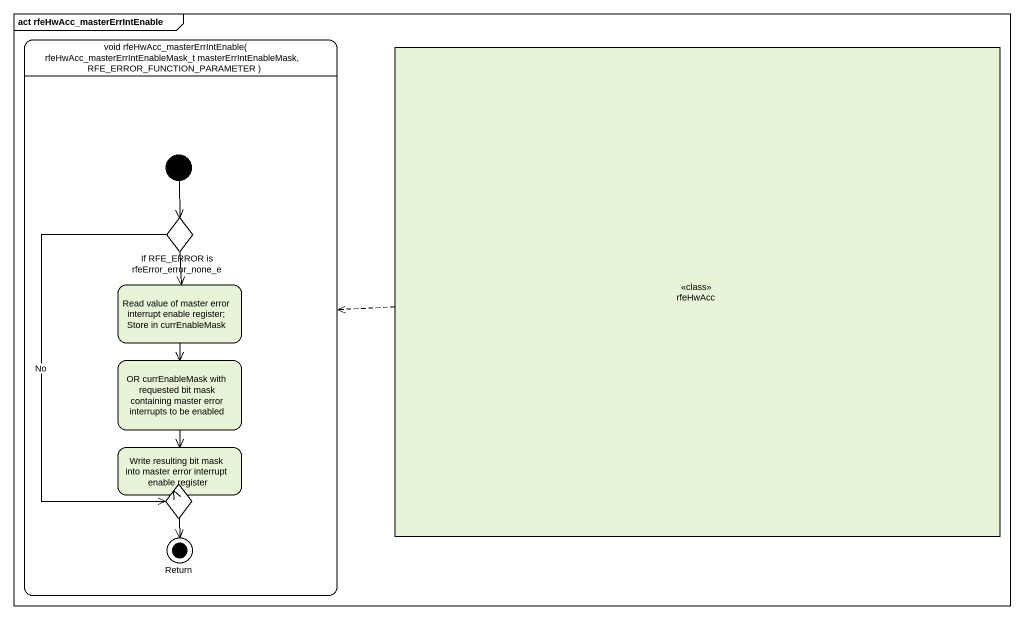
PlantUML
@startuml
mainframe act rfeHwAcc_masterErrIntEnable
hide empty description
state "void rfeHwAcc_masterErrIntEnable( rfeHwAcc_masterErrIntEnableMask_t masterErrIntEnableMask, RFE_ERROR_FUNCTION_PARAMETER )" as void_rfeHwAcc {
  state "If RFE_ERROR is rfeError_error_none_e" as If_RFE_ERROR_is_rfeError <<choice>>
  state "Read value of master error interrupt enable register; Store in currEnableMask" as Read_value_of_master_error
  state "OR currEnableMask with requested bit mask containing master error interrupts to be enabled" as OR_currEnableMask_with
  state "Write resulting bit mask into master error interrupt enable register" as Write_resulting_bit_mask
  state choice1 <<choice>>
  state "Return" as Return_ <<end>>
  [*] --> If_RFE_ERROR_is_rfeError
}
state rfeHwAcc <<class>>
rfeHwAcc -left[dashed]-> void_rfeHwAcc
If_RFE_ERROR_is_rfeError --> Read_value_of_master_error
If_RFE_ERROR_is_rfeError --> choice1 : No
Read_value_of_master_error --> OR_currEnableMask_with
OR_currEnableMask_with --> Write_resulting_bit_mask
Write_resulting_bit_mask --> choice1
choice1 --> Return_
@enduml
